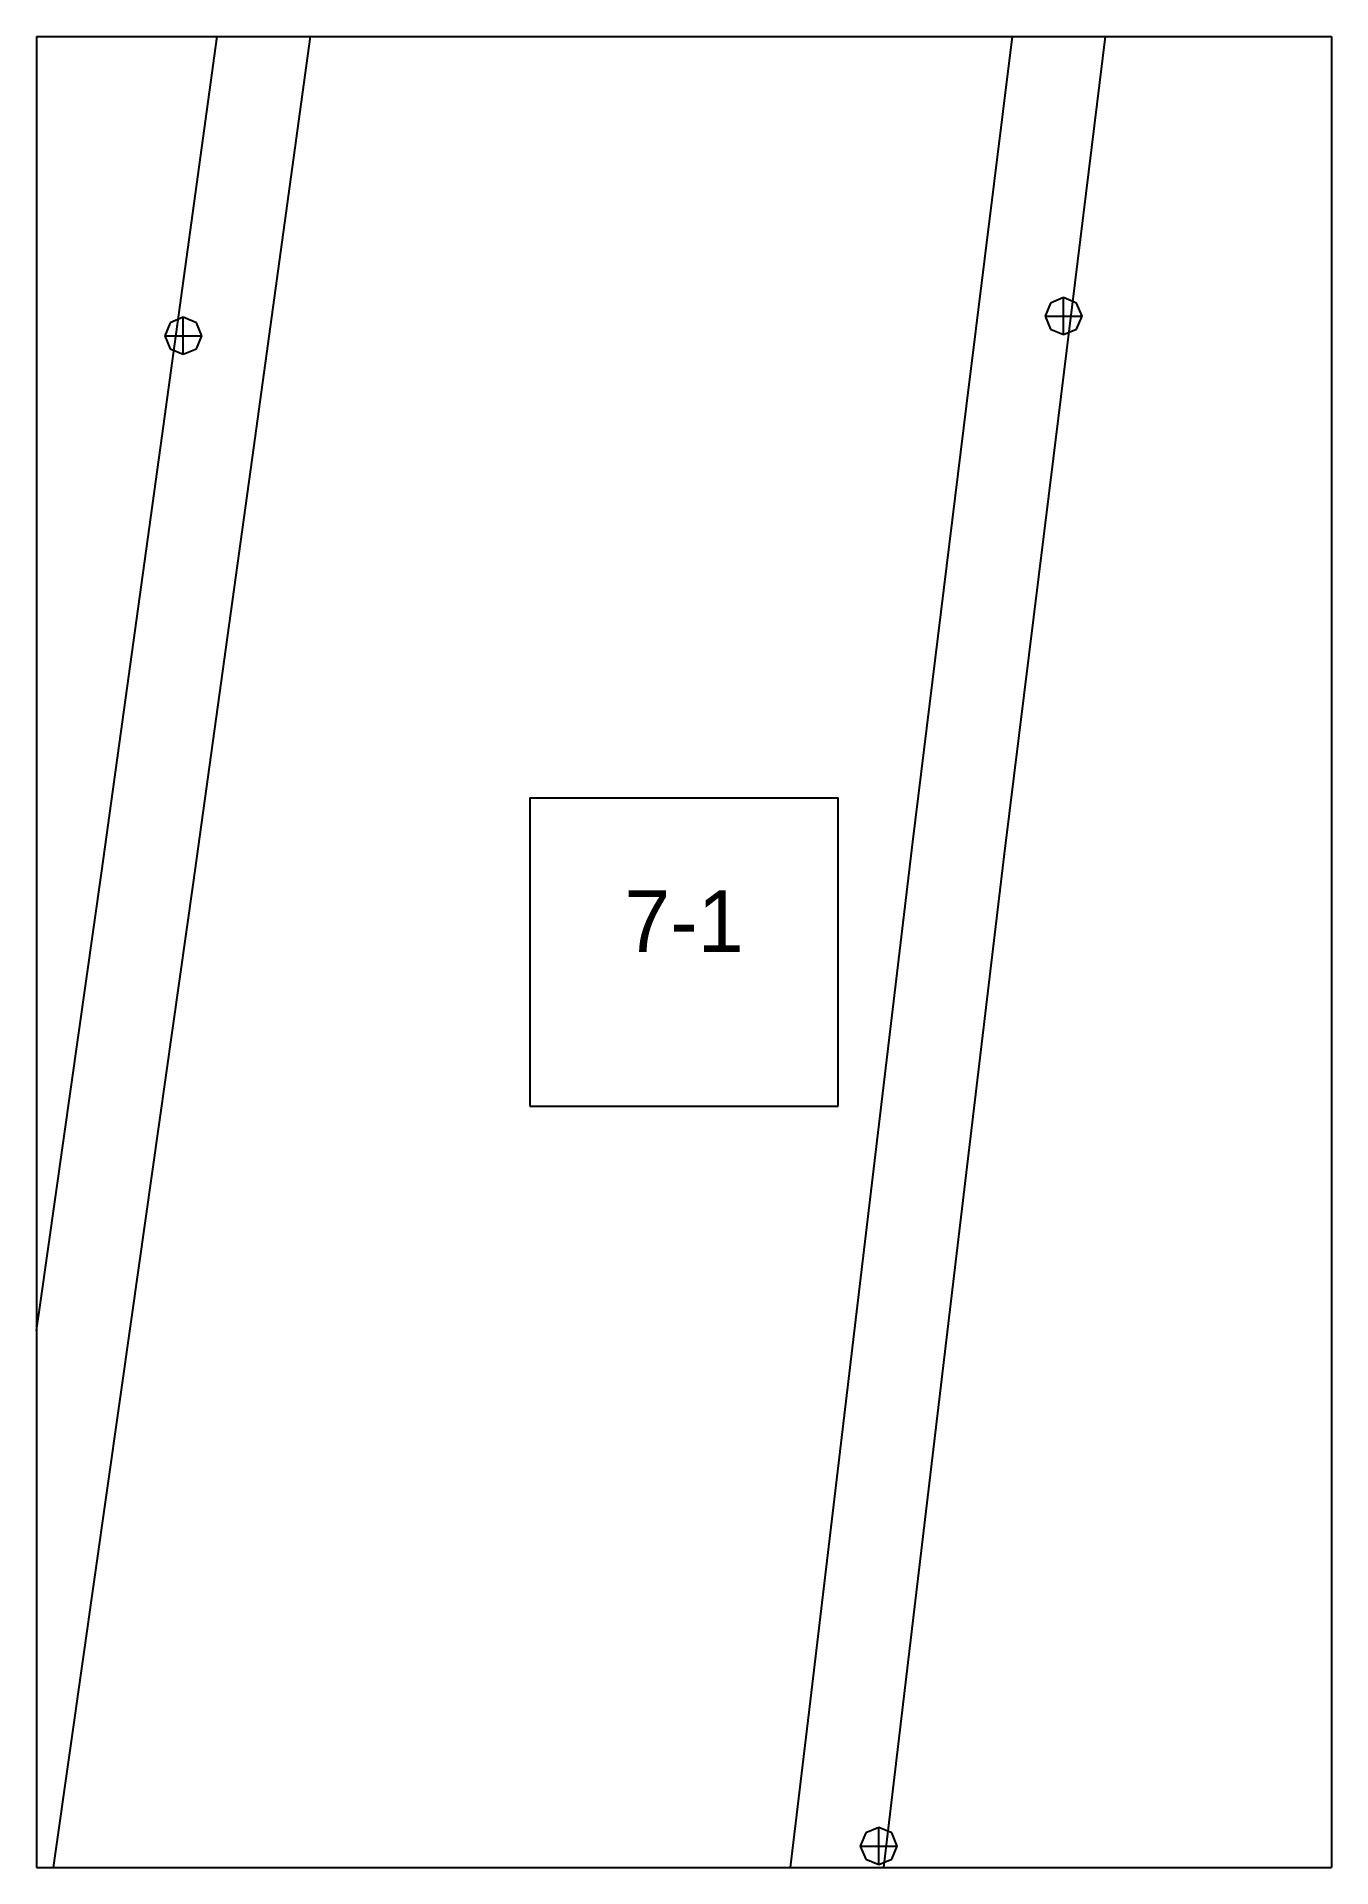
# Paper-space layout 'Plan 7-1' of a CAD drawing. Header units: metres, sheet in millimetres. Extents: x 0 to 210, y 0 to 297.
# The model-space entities are those that its viewports show. They can reach past a viewport. Long polylines and large blocks are cut down to what shows.
import ezdxf
from ezdxf.enums import TextEntityAlignment as Align

# ---------------------------------------------------------------- set-up
doc = ezdxf.new("R2010")
doc.units = ezdxf.units.M
for name, color, linetype in [('default', 7, 'Continuous'), ('TEXTLAYER', 7, 'Continuous'), ('VIEWPORTS', 7, 'Continuous')]:
    doc.layers.add(name, color=color, linetype=linetype)

msp = doc.modelspace()

# ---------------------------------------------------------------- linework, layer by layer
at = {"color": 9}
for p, q in [((0, -1485), (0, -1782)), ((210, -1485), (210, -1782)), ((210, -1485), (210, -1782)), ((0, -1782), (210, -1782)), ((0, -1782), (210, -1782)), ((0, -1782), (0, -2079)), ((210, -1782), (420, -1782)), ((210, -1782), (210, -2079)), ((210, -1782), (420, -1782)), ((210, -1782), (210, -2079)), ((80, -1905.5), (130, -1905.5)), ((80, -1905.5), (80, -1955.5)), ((130, -1955.5), (130, -1905.5)), ((80, -1955.5), (130, -1955.5)), ((0, -2079), (210, -2079)), ((0, -2079), (210, -2079)), ((0, -2079), (0, -2376)), ((210, -2079), (420, -2079)), ((210, -2079), (210, -2376)), ((210, -2079), (420, -2079)), ((210, -2079), (210, -2376))]:
    msp.add_line(p, q, dxfattribs=at)
at = {"layer": 'default', "color": 7, "linetype": 'Continuous'}
for p, q in [((150.84, -1841.95), (159.58, -1771.46)), ((165.72, -1843.91), (174.45, -1773.42)), ((20.34, -1846.77), (30.05, -1776.41)), ((35.21, -1848.7), (44.92, -1778.34)), ((164.44, -1825.22), (163.56, -1827.34)), ((166.56, -1824.34), (164.44, -1825.22)), ((168.68, -1825.22), (166.56, -1824.34)), ((166.56, -1830.34), (166.56, -1824.34)), ((169.56, -1827.34), (168.68, -1825.22)), ((21.67, -1828.41), (20.79, -1830.53)), ((23.79, -1827.53), (21.67, -1828.41)), ((25.91, -1828.41), (23.79, -1827.53)), ((23.79, -1833.53), (23.79, -1827.53)), ((26.79, -1830.53), (25.91, -1828.41)), ((163.56, -1827.34), (164.44, -1829.46)), ((163.56, -1827.34), (169.56, -1827.34)), ((164.44, -1829.46), (166.56, -1830.34)), ((166.56, -1830.34), (168.68, -1829.46)), ((168.68, -1829.46), (169.56, -1827.34)), ((20.79, -1830.53), (21.67, -1832.65)), ((20.79, -1830.53), (26.79, -1830.53)), ((25.91, -1832.65), (26.79, -1830.53)), ((21.67, -1832.65), (23.79, -1833.53)), ((23.79, -1833.53), (25.91, -1832.65)), ((142.11, -1912.63), (150.84, -1841.95)), ((156.98, -1914.58), (165.72, -1843.91)), ((10.6, -1917.31), (20.34, -1846.77)), ((25.47, -1919.24), (35.21, -1848.7)), ((133.67, -1983.34), (142.11, -1912.63)), ((148.54, -1985.28), (156.98, -1914.58)), ((0.58, -1987.8), (10.6, -1917.31)), ((15.46, -1989.74), (25.47, -1919.24)), ((125.28, -2053.84), (133.67, -1983.34)), ((140.15, -2055.78), (148.54, -1985.28)), ((0, -1991.9), (0.58, -1987.8)), ((5.46, -2060.03), (15.46, -1989.74)), ((116.97, -2123.9), (125.28, -2053.84)), ((131.84, -2125.84), (140.15, -2055.78)), ((0, -2098.38), (5.46, -2060.03)), ((136.6, -2072.54), (134.48, -2073.42)), ((138.72, -2073.42), (136.6, -2072.54)), ((136.6, -2078.54), (136.6, -2072.54)), ((134.48, -2073.42), (133.6, -2075.54)), ((133.6, -2075.54), (134.48, -2077.66)), ((133.6, -2075.54), (139.6, -2075.54)), ((139.6, -2075.54), (138.72, -2073.42)), ((138.72, -2077.66), (139.6, -2075.54)), ((134.48, -2077.66), (136.6, -2078.54)), ((136.6, -2078.54), (138.72, -2077.66))]:
    msp.add_line(p, q, dxfattribs=at)

# ---------------------------------------------------------------- texts
at = {"layer": 'TEXTLAYER', "color": 1}
msp.add_text('7-1', height=10, dxfattribs=at).set_placement((105, -1930.5), align=Align.CENTER)

psp = doc.layouts.new('Plan 7-1')

# ---------------------------------------------------------------- viewports
at = {"layer": 'VIEWPORTS'}
psp.add_viewport(center=(105, 148.5), size=(210, 297), view_center_point=(105, -1930.5), view_height=297, dxfattribs=at)

doc.saveas('drawing.dxf')
